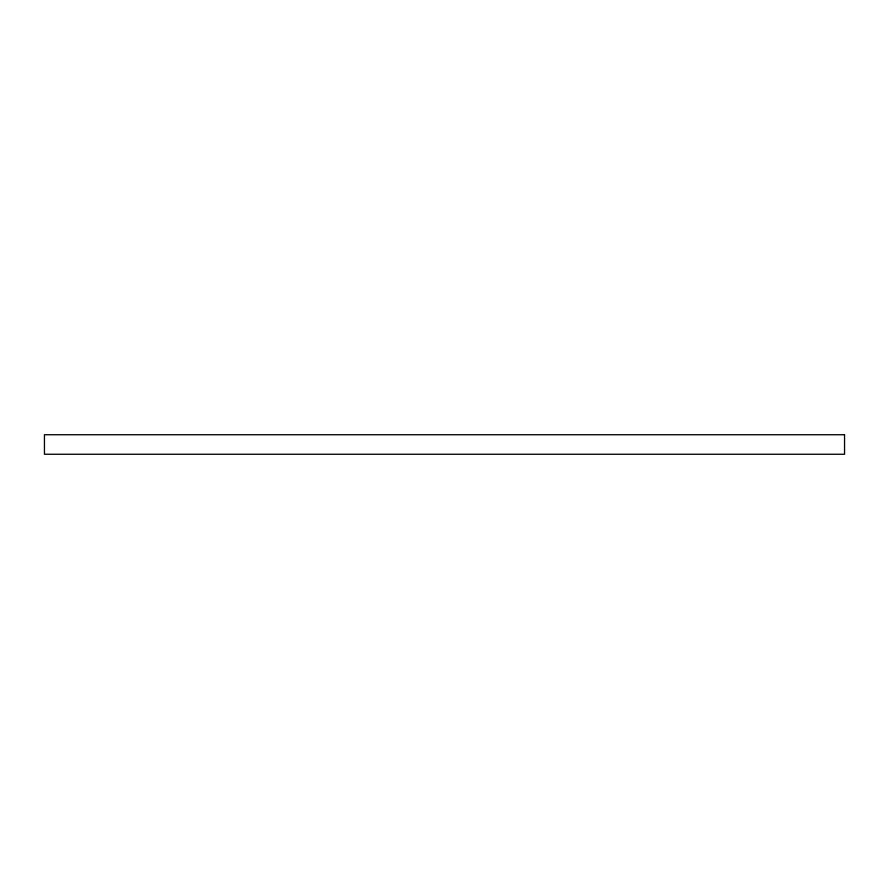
<?xml version="1.0" encoding="UTF-8"?>
<svg xmlns="http://www.w3.org/2000/svg" width="889" height="889" viewBox="0 0 889 889"><rect width="100%" height="100%" fill="white"/><g stroke="black" fill="none" stroke-linecap="round" stroke-linejoin="round"><path stroke-width="1.33" d="M844.55 434.743L44.45 434.743L44.45 454.257L844.55 454.257L844.55 434.743"/></g></svg>
